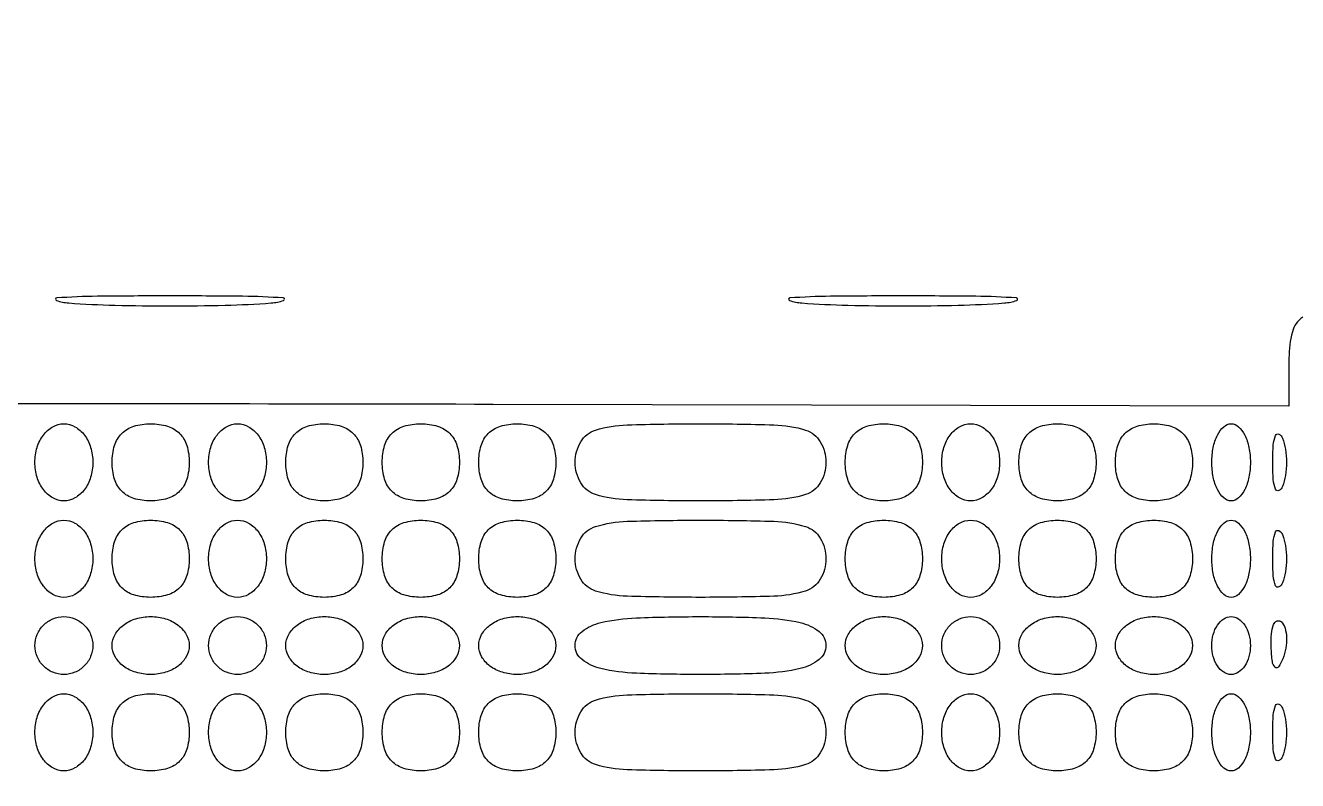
# Model space of a CAD drawing. Extents: x 23 to 255, y 40 to 184.
# Drawn here: x 208.5 to 214.08, y 173.98 to 177.29 of the extents above; entities that cross this region are included whole.
import ezdxf

# ---------------------------------------------------------------- set-up
doc = ezdxf.new("R2010")
doc.units = 0
doc.header["$MEASUREMENT"] = 0

msp = doc.modelspace()

# ---------------------------------------------------------------- linework, layer by layer
msp.add_lwpolyline([(214.098581, 176.012907, 0.18283), (214.052732, 175.948075, 0.063556), (214.038, 175.832647), (214.038, 175.622423), (210.54825, 175.629943, 0.000517), (207.919475, 175.632891, 0.000007), (191.762556, 175.634099, 0.00002), (173.0434, 175.634494, 0.000013), (151.49745, 175.633531)], format="xyb")
for points in [[(208.68705, 176.074829, 0.01099), (208.889252, 176.065144, 0.006471), (209.1312, 176.062012, 0.006471), (209.373148, 176.065144, 0.01099), (209.57535, 176.074829, 0.067956), (209.629546, 176.086129, 0.813012), (209.628093, 176.096774, 0.014551), (209.449687, 176.104047, 0.002911), (209.1312, 176.105901, 0.002911), (208.812713, 176.104047, 0.014551), (208.634307, 176.096774, 0.813012), (208.632854, 176.086129, 0.067956)], [(211.90185, 176.074829, 0.01099), (212.104052, 176.065144, 0.006471), (212.346, 176.062012, 0.006471), (212.587948, 176.065144, 0.01099), (212.79015, 176.074829, 0.067956), (212.844346, 176.086129, 0.813012), (212.842893, 176.096774, 0.014551), (212.664487, 176.104047, 0.002911), (212.346, 176.105901, 0.002911), (212.027513, 176.104047, 0.014551), (211.849107, 176.096774, 0.813012), (211.847654, 176.086129, 0.067956)], [(208.7928, 175.3758, -0.072314), (208.783336, 175.310708, -0.08892), (208.755788, 175.25595, -0.10214), (208.714609, 175.219561, -0.130775), (208.6659, 175.2066, -0.130775), (208.617191, 175.219561, -0.10214), (208.576013, 175.25595, -0.08892), (208.548464, 175.310708, -0.072314), (208.539, 175.3758, -0.072314), (208.548464, 175.440892, -0.08892), (208.576013, 175.49565, -0.10214), (208.617191, 175.532039, -0.130775), (208.6659, 175.545, -0.130775), (208.714609, 175.532039, -0.10214), (208.755788, 175.49565, -0.08892), (208.783336, 175.440892, -0.072314)], [(209.2158, 175.3758, -0.072254), (209.205069, 175.301931, -0.124864), (209.1735, 175.2489, -0.124864), (209.120469, 175.217331, -0.072254), (209.0466, 175.2066, -0.072254), (208.972731, 175.217331, -0.124864), (208.9197, 175.2489, -0.124864), (208.888131, 175.301931, -0.072254), (208.8774, 175.3758, -0.072254), (208.888131, 175.449669, -0.124864), (208.9197, 175.5027, -0.124864), (208.972731, 175.534269, -0.072254), (209.0466, 175.545, -0.072254), (209.120469, 175.534269, -0.124864), (209.1735, 175.5027, -0.124864), (209.205069, 175.449669, -0.072254)], [(209.5542, 175.3758, -0.072314), (209.544736, 175.310708, -0.08892), (209.517188, 175.25595, -0.10214), (209.476009, 175.219561, -0.130775), (209.4273, 175.2066, -0.130775), (209.378591, 175.219561, -0.10214), (209.337413, 175.25595, -0.08892), (209.309864, 175.310708, -0.072314), (209.3004, 175.3758, -0.072314), (209.309864, 175.440892, -0.08892), (209.337413, 175.49565, -0.10214), (209.378591, 175.532039, -0.130775), (209.4273, 175.545, -0.130775), (209.476009, 175.532039, -0.10214), (209.517188, 175.49565, -0.08892), (209.544736, 175.440892, -0.072314)], [(209.9772, 175.3758, -0.072254), (209.966469, 175.301931, -0.124864), (209.9349, 175.2489, -0.124864), (209.881869, 175.217331, -0.072254), (209.808, 175.2066, -0.072254), (209.734131, 175.217331, -0.124864), (209.6811, 175.2489, -0.124864), (209.649531, 175.301931, -0.072254), (209.6388, 175.3758, -0.072254), (209.649531, 175.449669, -0.124864), (209.6811, 175.5027, -0.124864), (209.734131, 175.534269, -0.072254), (209.808, 175.545, -0.072254), (209.881869, 175.534269, -0.124864), (209.9349, 175.5027, -0.124864), (209.966469, 175.449669, -0.072254)], [(210.4002, 175.3758, -0.072254), (210.389469, 175.301931, -0.124864), (210.3579, 175.2489, -0.124864), (210.304869, 175.217331, -0.072254), (210.231, 175.2066, -0.072254), (210.157131, 175.217331, -0.124864), (210.1041, 175.2489, -0.124864), (210.072531, 175.301931, -0.072254), (210.0618, 175.3758, -0.072254), (210.072531, 175.449669, -0.124864), (210.1041, 175.5027, -0.124864), (210.157131, 175.534269, -0.072254), (210.231, 175.545, -0.072254), (210.304869, 175.534269, -0.124864), (210.3579, 175.5027, -0.124864), (210.389469, 175.449669, -0.072254)], [(210.8232, 175.3758, -0.072254), (210.812469, 175.301931, -0.124864), (210.7809, 175.2489, -0.124864), (210.727869, 175.217331, -0.072254), (210.654, 175.2066, -0.072254), (210.580131, 175.217331, -0.124864), (210.5271, 175.2489, -0.124864), (210.495531, 175.301931, -0.072254), (210.4848, 175.3758, -0.072254), (210.495531, 175.449669, -0.124864), (210.5271, 175.5027, -0.124864), (210.580131, 175.534269, -0.072254), (210.654, 175.545, -0.072254), (210.727869, 175.534269, -0.124864), (210.7809, 175.5027, -0.124864), (210.812469, 175.449669, -0.072254)], [(212.0076, 175.3758, -0.134481), (211.982896, 175.285613, -0.186514), (211.917713, 175.234258, -0.067313), (211.77948, 175.211371, -0.007414), (211.4577, 175.2066, -0.007414), (211.13592, 175.211371, -0.067313), (210.997688, 175.234258, -0.186514), (210.932504, 175.285613, -0.134481), (210.9078, 175.3758, -0.134481), (210.932504, 175.465987, -0.186514), (210.997688, 175.517342, -0.067313), (211.13592, 175.540229, -0.007414), (211.4577, 175.545, -0.007414), (211.77948, 175.540229, -0.067313), (211.917713, 175.517342, -0.186514), (211.982896, 175.465987, -0.134481)], [(212.4306, 175.3758, -0.072254), (212.419869, 175.301931, -0.124864), (212.3883, 175.2489, -0.124864), (212.335269, 175.217331, -0.072254), (212.2614, 175.2066, -0.072254), (212.187531, 175.217331, -0.124864), (212.1345, 175.2489, -0.124864), (212.102931, 175.301931, -0.072254), (212.0922, 175.3758, -0.072254), (212.102931, 175.449669, -0.124864), (212.1345, 175.5027, -0.124864), (212.187531, 175.534269, -0.072254), (212.2614, 175.545, -0.072254), (212.335269, 175.534269, -0.124864), (212.3883, 175.5027, -0.124864), (212.419869, 175.449669, -0.072254)], [(212.769, 175.3758, -0.072314), (212.759536, 175.310708, -0.08892), (212.731988, 175.25595, -0.10214), (212.690809, 175.219561, -0.130775), (212.6421, 175.2066, -0.130775), (212.593391, 175.219561, -0.10214), (212.552213, 175.25595, -0.08892), (212.524664, 175.310708, -0.072314), (212.5152, 175.3758, -0.072314), (212.524664, 175.440892, -0.08892), (212.552213, 175.49565, -0.10214), (212.593391, 175.532039, -0.130775), (212.6421, 175.545, -0.130775), (212.690809, 175.532039, -0.10214), (212.731988, 175.49565, -0.08892), (212.759536, 175.440892, -0.072314)], [(213.192, 175.3758, -0.072254), (213.181269, 175.301931, -0.124864), (213.1497, 175.2489, -0.124864), (213.096669, 175.217331, -0.072254), (213.0228, 175.2066, -0.072254), (212.948931, 175.217331, -0.124864), (212.8959, 175.2489, -0.124864), (212.864331, 175.301931, -0.072254), (212.8536, 175.3758, -0.072254), (212.864331, 175.449669, -0.124864), (212.8959, 175.5027, -0.124864), (212.948931, 175.534269, -0.072254), (213.0228, 175.545, -0.072254), (213.096669, 175.534269, -0.124864), (213.1497, 175.5027, -0.124864), (213.181269, 175.449669, -0.072254)], [(213.615, 175.3758, -0.072254), (213.604269, 175.301931, -0.124864), (213.5727, 175.2489, -0.124864), (213.519669, 175.217331, -0.072254), (213.4458, 175.2066, -0.072254), (213.371931, 175.217331, -0.124864), (213.3189, 175.2489, -0.124864), (213.287331, 175.301931, -0.072254), (213.2766, 175.3758, -0.072254), (213.287331, 175.449669, -0.124864), (213.3189, 175.5027, -0.124864), (213.371931, 175.534269, -0.072254), (213.4458, 175.545, -0.072254), (213.519669, 175.534269, -0.124864), (213.5727, 175.5027, -0.124864), (213.604269, 175.449669, -0.072254)], [(213.8688, 175.3758, -0.048028), (213.862566, 175.311046, -0.068025), (213.843949, 175.256303, -0.088204), (213.816507, 175.219415, -0.191087), (213.7842, 175.2066, -0.191087), (213.751893, 175.219415, -0.088204), (213.724451, 175.256303, -0.068025), (213.705834, 175.311046, -0.048028), (213.6996, 175.3758, -0.048028), (213.705834, 175.440554, -0.068025), (213.724451, 175.495297, -0.088204), (213.751893, 175.532185, -0.191087), (213.7842, 175.545, -0.191087), (213.816507, 175.532185, -0.088204), (213.843949, 175.495297, -0.068025), (213.862566, 175.440554, -0.048028)], [(214.009429, 175.27005, -0.174857), (213.993585, 175.252336, -0.447206), (213.979293, 175.257492, -0.078554), (213.969397, 175.300384, -0.017491), (213.966758, 175.3758, -0.017491), (213.969397, 175.451216, -0.078554), (213.979293, 175.494108, -0.447206), (213.993585, 175.499264, -0.174857), (214.009429, 175.48155, -0.057986), (214.022655, 175.433327, -0.037979), (214.027031, 175.3758, -0.037979), (214.022655, 175.318273, -0.057986)], [(208.7928, 174.9528, -0.072314), (208.783336, 174.887708, -0.08892), (208.755788, 174.83295, -0.10214), (208.714609, 174.796561, -0.130775), (208.6659, 174.7836, -0.130775), (208.617191, 174.796561, -0.10214), (208.576013, 174.83295, -0.08892), (208.548464, 174.887708, -0.072314), (208.539, 174.9528, -0.072314), (208.548464, 175.017892, -0.08892), (208.576013, 175.07265, -0.10214), (208.617191, 175.109039, -0.130775), (208.6659, 175.122, -0.130775), (208.714609, 175.109039, -0.10214), (208.755788, 175.07265, -0.08892), (208.783336, 175.017892, -0.072314)], [(209.2158, 174.9528, -0.072254), (209.205069, 174.878931, -0.124864), (209.1735, 174.8259, -0.124864), (209.120469, 174.794331, -0.072254), (209.0466, 174.7836, -0.072254), (208.972731, 174.794331, -0.124864), (208.9197, 174.8259, -0.124864), (208.888131, 174.878931, -0.072254), (208.8774, 174.9528, -0.072254), (208.888131, 175.026669, -0.124864), (208.9197, 175.0797, -0.124864), (208.972731, 175.111269, -0.072254), (209.0466, 175.122, -0.072254), (209.120469, 175.111269, -0.124864), (209.1735, 175.0797, -0.124864), (209.205069, 175.026669, -0.072254)], [(209.5542, 174.9528, -0.072314), (209.544736, 174.887708, -0.08892), (209.517188, 174.83295, -0.10214), (209.476009, 174.796561, -0.130775), (209.4273, 174.7836, -0.130775), (209.378591, 174.796561, -0.10214), (209.337413, 174.83295, -0.08892), (209.309864, 174.887708, -0.072314), (209.3004, 174.9528, -0.072314), (209.309864, 175.017892, -0.08892), (209.337413, 175.07265, -0.10214), (209.378591, 175.109039, -0.130775), (209.4273, 175.122, -0.130775), (209.476009, 175.109039, -0.10214), (209.517188, 175.07265, -0.08892), (209.544736, 175.017892, -0.072314)], [(209.9772, 174.9528, -0.072254), (209.966469, 174.878931, -0.124864), (209.9349, 174.8259, -0.124864), (209.881869, 174.794331, -0.072254), (209.808, 174.7836, -0.072254), (209.734131, 174.794331, -0.124864), (209.6811, 174.8259, -0.124864), (209.649531, 174.878931, -0.072254), (209.6388, 174.9528, -0.072254), (209.649531, 175.026669, -0.124864), (209.6811, 175.0797, -0.124864), (209.734131, 175.111269, -0.072254), (209.808, 175.122, -0.072254), (209.881869, 175.111269, -0.124864), (209.9349, 175.0797, -0.124864), (209.966469, 175.026669, -0.072254)], [(210.4002, 174.9528, -0.072254), (210.389469, 174.878931, -0.124864), (210.3579, 174.8259, -0.124864), (210.304869, 174.794331, -0.072254), (210.231, 174.7836, -0.072254), (210.157131, 174.794331, -0.124864), (210.1041, 174.8259, -0.124864), (210.072531, 174.878931, -0.072254), (210.0618, 174.9528, -0.072254), (210.072531, 175.026669, -0.124864), (210.1041, 175.0797, -0.124864), (210.157131, 175.111269, -0.072254), (210.231, 175.122, -0.072254), (210.304869, 175.111269, -0.124864), (210.3579, 175.0797, -0.124864), (210.389469, 175.026669, -0.072254)], [(210.8232, 174.9528, -0.072254), (210.812469, 174.878931, -0.124864), (210.7809, 174.8259, -0.124864), (210.727869, 174.794331, -0.072254), (210.654, 174.7836, -0.072254), (210.580131, 174.794331, -0.124864), (210.5271, 174.8259, -0.124864), (210.495531, 174.878931, -0.072254), (210.4848, 174.9528, -0.072254), (210.495531, 175.026669, -0.124864), (210.5271, 175.0797, -0.124864), (210.580131, 175.111269, -0.072254), (210.654, 175.122, -0.072254), (210.727869, 175.111269, -0.124864), (210.7809, 175.0797, -0.124864), (210.812469, 175.026669, -0.072254)], [(212.0076, 174.9528, -0.134481), (211.982896, 174.862613, -0.186514), (211.917713, 174.811258, -0.067313), (211.77948, 174.788371, -0.007414), (211.4577, 174.7836, -0.007414), (211.13592, 174.788371, -0.067313), (210.997688, 174.811258, -0.186514), (210.932504, 174.862613, -0.134481), (210.9078, 174.9528, -0.134481), (210.932504, 175.042987, -0.186514), (210.997688, 175.094342, -0.067313), (211.13592, 175.117229, -0.007414), (211.4577, 175.122, -0.007414), (211.77948, 175.117229, -0.067313), (211.917713, 175.094342, -0.186514), (211.982896, 175.042987, -0.134481)], [(212.4306, 174.9528, -0.072254), (212.419869, 174.878931, -0.124864), (212.3883, 174.8259, -0.124864), (212.335269, 174.794331, -0.072254), (212.2614, 174.7836, -0.072254), (212.187531, 174.794331, -0.124864), (212.1345, 174.8259, -0.124864), (212.102931, 174.878931, -0.072254), (212.0922, 174.9528, -0.072254), (212.102931, 175.026669, -0.124864), (212.1345, 175.0797, -0.124864), (212.187531, 175.111269, -0.072254), (212.2614, 175.122, -0.072254), (212.335269, 175.111269, -0.124864), (212.3883, 175.0797, -0.124864), (212.419869, 175.026669, -0.072254)], [(212.769, 174.9528, -0.072314), (212.759536, 174.887708, -0.08892), (212.731988, 174.83295, -0.10214), (212.690809, 174.796561, -0.130775), (212.6421, 174.7836, -0.130775), (212.593391, 174.796561, -0.10214), (212.552213, 174.83295, -0.08892), (212.524664, 174.887708, -0.072314), (212.5152, 174.9528, -0.072314), (212.524664, 175.017892, -0.08892), (212.552213, 175.07265, -0.10214), (212.593391, 175.109039, -0.130775), (212.6421, 175.122, -0.130775), (212.690809, 175.109039, -0.10214), (212.731988, 175.07265, -0.08892), (212.759536, 175.017892, -0.072314)], [(213.192, 174.9528, -0.072254), (213.181269, 174.878931, -0.124864), (213.1497, 174.8259, -0.124864), (213.096669, 174.794331, -0.072254), (213.0228, 174.7836, -0.072254), (212.948931, 174.794331, -0.124864), (212.8959, 174.8259, -0.124864), (212.864331, 174.878931, -0.072254), (212.8536, 174.9528, -0.072254), (212.864331, 175.026669, -0.124864), (212.8959, 175.0797, -0.124864), (212.948931, 175.111269, -0.072254), (213.0228, 175.122, -0.072254), (213.096669, 175.111269, -0.124864), (213.1497, 175.0797, -0.124864), (213.181269, 175.026669, -0.072254)], [(213.615, 174.9528, -0.072254), (213.604269, 174.878931, -0.124864), (213.5727, 174.8259, -0.124864), (213.519669, 174.794331, -0.072254), (213.4458, 174.7836, -0.072254), (213.371931, 174.794331, -0.124864), (213.3189, 174.8259, -0.124864), (213.287331, 174.878931, -0.072254), (213.2766, 174.9528, -0.072254), (213.287331, 175.026669, -0.124864), (213.3189, 175.0797, -0.124864), (213.371931, 175.111269, -0.072254), (213.4458, 175.122, -0.072254), (213.519669, 175.111269, -0.124864), (213.5727, 175.0797, -0.124864), (213.604269, 175.026669, -0.072254)], [(213.8688, 174.9528, -0.048028), (213.862566, 174.888046, -0.068025), (213.843949, 174.833303, -0.088204), (213.816507, 174.796415, -0.191087), (213.7842, 174.7836, -0.191087), (213.751893, 174.796415, -0.088204), (213.724451, 174.833303, -0.068025), (213.705834, 174.888046, -0.048028), (213.6996, 174.9528, -0.048028), (213.705834, 175.017554, -0.068025), (213.724451, 175.072297, -0.088204), (213.751893, 175.109185, -0.191087), (213.7842, 175.122, -0.191087), (213.816507, 175.109185, -0.088204), (213.843949, 175.072297, -0.068025), (213.862566, 175.017554, -0.048028)], [(214.009429, 174.84705, -0.174857), (213.993585, 174.829336, -0.447206), (213.979293, 174.834492, -0.078554), (213.969397, 174.877384, -0.017491), (213.966758, 174.9528, -0.017491), (213.969397, 175.028216, -0.078554), (213.979293, 175.071108, -0.447206), (213.993585, 175.076264, -0.174857), (214.009429, 175.05855, -0.057986), (214.022655, 175.010327, -0.037979), (214.027031, 174.9528, -0.037979), (214.022655, 174.895273, -0.057986)], [(208.7928, 174.5721, -0.099038), (208.783112, 174.52367, -0.097945), (208.755523, 174.482477, -0.097945), (208.71433, 174.454888, -0.099038), (208.6659, 174.4452, -0.099038), (208.61747, 174.454888, -0.097945), (208.576277, 174.482477, -0.097945), (208.548688, 174.52367, -0.099038), (208.539, 174.5721, -0.099038), (208.548688, 174.62053, -0.097945), (208.576277, 174.661723, -0.097945), (208.61747, 174.689312, -0.099038), (208.6659, 174.699, -0.099038), (208.71433, 174.689312, -0.097945), (208.755523, 174.661723, -0.097945), (208.783112, 174.62053, -0.099038)], [(209.2158, 174.5721, -0.130775), (209.202839, 174.523391, -0.10214), (209.16645, 174.482213, -0.08892), (209.111692, 174.454664, -0.072314), (209.0466, 174.4452, -0.072314), (208.981508, 174.454664, -0.08892), (208.92675, 174.482213, -0.10214), (208.890361, 174.523391, -0.130775), (208.8774, 174.5721, -0.130775), (208.890361, 174.620809, -0.10214), (208.92675, 174.661988, -0.08892), (208.981508, 174.689536, -0.072314), (209.0466, 174.699, -0.072314), (209.111692, 174.689536, -0.08892), (209.16645, 174.661988, -0.10214), (209.202839, 174.620809, -0.130775)], [(209.5542, 174.5721, -0.099038), (209.544512, 174.52367, -0.097945), (209.516923, 174.482477, -0.097945), (209.47573, 174.454888, -0.099038), (209.4273, 174.4452, -0.099038), (209.37887, 174.454888, -0.097945), (209.337677, 174.482477, -0.097945), (209.310088, 174.52367, -0.099038), (209.3004, 174.5721, -0.099038), (209.310088, 174.62053, -0.097945), (209.337677, 174.661723, -0.097945), (209.37887, 174.689312, -0.099038), (209.4273, 174.699, -0.099038), (209.47573, 174.689312, -0.097945), (209.516923, 174.661723, -0.097945), (209.544512, 174.62053, -0.099038)], [(209.9772, 174.5721, -0.130775), (209.964239, 174.523391, -0.10214), (209.92785, 174.482213, -0.08892), (209.873092, 174.454664, -0.072314), (209.808, 174.4452, -0.072314), (209.742908, 174.454664, -0.08892), (209.68815, 174.482213, -0.10214), (209.651761, 174.523391, -0.130775), (209.6388, 174.5721, -0.130775), (209.651761, 174.620809, -0.10214), (209.68815, 174.661988, -0.08892), (209.742908, 174.689536, -0.072314), (209.808, 174.699, -0.072314), (209.873092, 174.689536, -0.08892), (209.92785, 174.661988, -0.10214), (209.964239, 174.620809, -0.130775)], [(210.4002, 174.5721, -0.130775), (210.387239, 174.523391, -0.10214), (210.35085, 174.482213, -0.08892), (210.296092, 174.454664, -0.072314), (210.231, 174.4452, -0.072314), (210.165908, 174.454664, -0.08892), (210.11115, 174.482213, -0.10214), (210.074761, 174.523391, -0.130775), (210.0618, 174.5721, -0.130775), (210.074761, 174.620809, -0.10214), (210.11115, 174.661988, -0.08892), (210.165908, 174.689536, -0.072314), (210.231, 174.699, -0.072314), (210.296092, 174.689536, -0.08892), (210.35085, 174.661988, -0.10214), (210.387239, 174.620809, -0.130775)], [(210.8232, 174.5721, -0.130775), (210.810239, 174.523391, -0.10214), (210.77385, 174.482213, -0.08892), (210.719092, 174.454664, -0.072314), (210.654, 174.4452, -0.072314), (210.588908, 174.454664, -0.08892), (210.53415, 174.482213, -0.10214), (210.497761, 174.523391, -0.130775), (210.4848, 174.5721, -0.130775), (210.497761, 174.620809, -0.10214), (210.53415, 174.661988, -0.08892), (210.588908, 174.689536, -0.072314), (210.654, 174.699, -0.072314), (210.719092, 174.689536, -0.08892), (210.77385, 174.661988, -0.10214), (210.810239, 174.620809, -0.130775)], [(212.0076, 174.5721, -0.232029), (211.97732, 174.510363, -0.108427), (211.8948, 174.471231, -0.047315), (211.738943, 174.450499, -0.00942), (211.4577, 174.4452, -0.00942), (211.176457, 174.450499, -0.047315), (211.0206, 174.471231, -0.108427), (210.93808, 174.510363, -0.232029), (210.9078, 174.5721, -0.232029), (210.93808, 174.633837, -0.108427), (211.0206, 174.672969, -0.047315), (211.176457, 174.693701, -0.00942), (211.4577, 174.699, -0.00942), (211.738943, 174.693701, -0.047315), (211.8948, 174.672969, -0.108427), (211.97732, 174.633837, -0.232029)], [(212.4306, 174.5721, -0.130775), (212.417639, 174.523391, -0.10214), (212.38125, 174.482213, -0.08892), (212.326492, 174.454664, -0.072314), (212.2614, 174.4452, -0.072314), (212.196308, 174.454664, -0.08892), (212.14155, 174.482213, -0.10214), (212.105161, 174.523391, -0.130775), (212.0922, 174.5721, -0.130775), (212.105161, 174.620809, -0.10214), (212.14155, 174.661988, -0.08892), (212.196308, 174.689536, -0.072314), (212.2614, 174.699, -0.072314), (212.326492, 174.689536, -0.08892), (212.38125, 174.661988, -0.10214), (212.417639, 174.620809, -0.130775)], [(212.769, 174.5721, -0.099038), (212.759312, 174.52367, -0.097945), (212.731723, 174.482477, -0.097945), (212.69053, 174.454888, -0.099038), (212.6421, 174.4452, -0.099038), (212.59367, 174.454888, -0.097945), (212.552477, 174.482477, -0.097945), (212.524888, 174.52367, -0.099038), (212.5152, 174.5721, -0.099038), (212.524888, 174.62053, -0.097945), (212.552477, 174.661723, -0.097945), (212.59367, 174.689312, -0.099038), (212.6421, 174.699, -0.099038), (212.69053, 174.689312, -0.097945), (212.731723, 174.661723, -0.097945), (212.759312, 174.62053, -0.099038)], [(213.192, 174.5721, -0.130775), (213.179039, 174.523391, -0.10214), (213.14265, 174.482213, -0.08892), (213.087892, 174.454664, -0.072314), (213.0228, 174.4452, -0.072314), (212.957708, 174.454664, -0.08892), (212.90295, 174.482213, -0.10214), (212.866561, 174.523391, -0.130775), (212.8536, 174.5721, -0.130775), (212.866561, 174.620809, -0.10214), (212.90295, 174.661988, -0.08892), (212.957708, 174.689536, -0.072314), (213.0228, 174.699, -0.072314), (213.087892, 174.689536, -0.08892), (213.14265, 174.661988, -0.10214), (213.179039, 174.620809, -0.130775)], [(213.615, 174.5721, -0.130775), (213.602039, 174.523391, -0.10214), (213.56565, 174.482213, -0.08892), (213.510892, 174.454664, -0.072314), (213.4458, 174.4452, -0.072314), (213.380708, 174.454664, -0.08892), (213.32595, 174.482213, -0.10214), (213.289561, 174.523391, -0.130775), (213.2766, 174.5721, -0.130775), (213.289561, 174.620809, -0.10214), (213.32595, 174.661988, -0.08892), (213.380708, 174.689536, -0.072314), (213.4458, 174.699, -0.072314), (213.510892, 174.689536, -0.08892), (213.56565, 174.661988, -0.10214), (213.602039, 174.620809, -0.130775)], [(213.8688, 174.5721, -0.064853), (213.862481, 174.523586, -0.082425), (213.843949, 174.482477, -0.098894), (213.816463, 174.454977, -0.148195), (213.7842, 174.4452, -0.148195), (213.751937, 174.454977, -0.098894), (213.724451, 174.482477, -0.082425), (213.705919, 174.523586, -0.064853), (213.6996, 174.5721, -0.064853), (213.705919, 174.620614, -0.082425), (213.724451, 174.661723, -0.098894), (213.751937, 174.689223, -0.148195), (213.7842, 174.699, -0.148195), (213.816463, 174.689223, -0.098894), (213.843949, 174.661723, -0.082425), (213.862481, 174.620614, -0.064853)], [(214.011191, 174.513938, -0.054073), (213.992448, 174.478687, -0.470617), (213.97703, 174.477228, -0.168741), (213.965074, 174.501911, -0.018894), (213.960079, 174.56505, -0.028489), (213.961009, 174.623947, -0.077125), (213.970376, 174.664554, -0.208169), (213.985997, 174.679997, -0.296942), (214.004513, 174.676088, -0.126455), (214.020861, 174.648429, -0.060344), (214.027558, 174.607372, -0.05415), (214.024392, 174.560203, -0.051402)], [(208.7928, 174.1914, -0.072314), (208.783336, 174.126308, -0.08892), (208.755788, 174.07155, -0.10214), (208.714609, 174.035161, -0.130775), (208.6659, 174.0222, -0.130775), (208.617191, 174.035161, -0.10214), (208.576013, 174.07155, -0.08892), (208.548464, 174.126308, -0.072314), (208.539, 174.1914, -0.072314), (208.548464, 174.256492, -0.08892), (208.576013, 174.31125, -0.10214), (208.617191, 174.347639, -0.130775), (208.6659, 174.3606, -0.130775), (208.714609, 174.347639, -0.10214), (208.755788, 174.31125, -0.08892), (208.783336, 174.256492, -0.072314)], [(209.2158, 174.1914, -0.072254), (209.205069, 174.117531, -0.124864), (209.1735, 174.0645, -0.124864), (209.120469, 174.032931, -0.072254), (209.0466, 174.0222, -0.072254), (208.972731, 174.032931, -0.124864), (208.9197, 174.0645, -0.124864), (208.888131, 174.117531, -0.072254), (208.8774, 174.1914, -0.072254), (208.888131, 174.265269, -0.124864), (208.9197, 174.3183, -0.124864), (208.972731, 174.349869, -0.072254), (209.0466, 174.3606, -0.072254), (209.120469, 174.349869, -0.124864), (209.1735, 174.3183, -0.124864), (209.205069, 174.265269, -0.072254)], [(209.5542, 174.1914, -0.072314), (209.544736, 174.126308, -0.08892), (209.517188, 174.07155, -0.10214), (209.476009, 174.035161, -0.130775), (209.4273, 174.0222, -0.130775), (209.378591, 174.035161, -0.10214), (209.337413, 174.07155, -0.08892), (209.309864, 174.126308, -0.072314), (209.3004, 174.1914, -0.072314), (209.309864, 174.256492, -0.08892), (209.337413, 174.31125, -0.10214), (209.378591, 174.347639, -0.130775), (209.4273, 174.3606, -0.130775), (209.476009, 174.347639, -0.10214), (209.517188, 174.31125, -0.08892), (209.544736, 174.256492, -0.072314)], [(209.9772, 174.1914, -0.072254), (209.966469, 174.117531, -0.124864), (209.9349, 174.0645, -0.124864), (209.881869, 174.032931, -0.072254), (209.808, 174.0222, -0.072254), (209.734131, 174.032931, -0.124864), (209.6811, 174.0645, -0.124864), (209.649531, 174.117531, -0.072254), (209.6388, 174.1914, -0.072254), (209.649531, 174.265269, -0.124864), (209.6811, 174.3183, -0.124864), (209.734131, 174.349869, -0.072254), (209.808, 174.3606, -0.072254), (209.881869, 174.349869, -0.124864), (209.9349, 174.3183, -0.124864), (209.966469, 174.265269, -0.072254)], [(210.4002, 174.1914, -0.072254), (210.389469, 174.117531, -0.124864), (210.3579, 174.0645, -0.124864), (210.304869, 174.032931, -0.072254), (210.231, 174.0222, -0.072254), (210.157131, 174.032931, -0.124864), (210.1041, 174.0645, -0.124864), (210.072531, 174.117531, -0.072254), (210.0618, 174.1914, -0.072254), (210.072531, 174.265269, -0.124864), (210.1041, 174.3183, -0.124864), (210.157131, 174.349869, -0.072254), (210.231, 174.3606, -0.072254), (210.304869, 174.349869, -0.124864), (210.3579, 174.3183, -0.124864), (210.389469, 174.265269, -0.072254)], [(210.8232, 174.1914, -0.072254), (210.812469, 174.117531, -0.124864), (210.7809, 174.0645, -0.124864), (210.727869, 174.032931, -0.072254), (210.654, 174.0222, -0.072254), (210.580131, 174.032931, -0.124864), (210.5271, 174.0645, -0.124864), (210.495531, 174.117531, -0.072254), (210.4848, 174.1914, -0.072254), (210.495531, 174.265269, -0.124864), (210.5271, 174.3183, -0.124864), (210.580131, 174.349869, -0.072254), (210.654, 174.3606, -0.072254), (210.727869, 174.349869, -0.124864), (210.7809, 174.3183, -0.124864), (210.812469, 174.265269, -0.072254)], [(212.0076, 174.1914, -0.134481), (211.982896, 174.101213, -0.186514), (211.917713, 174.049858, -0.067313), (211.77948, 174.026971, -0.007414), (211.4577, 174.0222, -0.007414), (211.13592, 174.026971, -0.067313), (210.997688, 174.049858, -0.186514), (210.932504, 174.101213, -0.134481), (210.9078, 174.1914, -0.134481), (210.932504, 174.281587, -0.186514), (210.997688, 174.332942, -0.067313), (211.13592, 174.355829, -0.007414), (211.4577, 174.3606, -0.007414), (211.77948, 174.355829, -0.067313), (211.917713, 174.332942, -0.186514), (211.982896, 174.281587, -0.134481)], [(212.4306, 174.1914, -0.072254), (212.419869, 174.117531, -0.124864), (212.3883, 174.0645, -0.124864), (212.335269, 174.032931, -0.072254), (212.2614, 174.0222, -0.072254), (212.187531, 174.032931, -0.124864), (212.1345, 174.0645, -0.124864), (212.102931, 174.117531, -0.072254), (212.0922, 174.1914, -0.072254), (212.102931, 174.265269, -0.124864), (212.1345, 174.3183, -0.124864), (212.187531, 174.349869, -0.072254), (212.2614, 174.3606, -0.072254), (212.335269, 174.349869, -0.124864), (212.3883, 174.3183, -0.124864), (212.419869, 174.265269, -0.072254)], [(212.769, 174.1914, -0.072314), (212.759536, 174.126308, -0.08892), (212.731988, 174.07155, -0.10214), (212.690809, 174.035161, -0.130775), (212.6421, 174.0222, -0.130775), (212.593391, 174.035161, -0.10214), (212.552213, 174.07155, -0.08892), (212.524664, 174.126308, -0.072314), (212.5152, 174.1914, -0.072314), (212.524664, 174.256492, -0.08892), (212.552213, 174.31125, -0.10214), (212.593391, 174.347639, -0.130775), (212.6421, 174.3606, -0.130775), (212.690809, 174.347639, -0.10214), (212.731988, 174.31125, -0.08892), (212.759536, 174.256492, -0.072314)], [(213.192, 174.1914, -0.072254), (213.181269, 174.117531, -0.124864), (213.1497, 174.0645, -0.124864), (213.096669, 174.032931, -0.072254), (213.0228, 174.0222, -0.072254), (212.948931, 174.032931, -0.124864), (212.8959, 174.0645, -0.124864), (212.864331, 174.117531, -0.072254), (212.8536, 174.1914, -0.072254), (212.864331, 174.265269, -0.124864), (212.8959, 174.3183, -0.124864), (212.948931, 174.349869, -0.072254), (213.0228, 174.3606, -0.072254), (213.096669, 174.349869, -0.124864), (213.1497, 174.3183, -0.124864), (213.181269, 174.265269, -0.072254)], [(213.615, 174.1914, -0.072254), (213.604269, 174.117531, -0.124864), (213.5727, 174.0645, -0.124864), (213.519669, 174.032931, -0.072254), (213.4458, 174.0222, -0.072254), (213.371931, 174.032931, -0.124864), (213.3189, 174.0645, -0.124864), (213.287331, 174.117531, -0.072254), (213.2766, 174.1914, -0.072254), (213.287331, 174.265269, -0.124864), (213.3189, 174.3183, -0.124864), (213.371931, 174.349869, -0.072254), (213.4458, 174.3606, -0.072254), (213.519669, 174.349869, -0.124864), (213.5727, 174.3183, -0.124864), (213.604269, 174.265269, -0.072254)], [(213.8688, 174.1914, -0.048028), (213.862566, 174.126646, -0.068025), (213.843949, 174.071902, -0.088204), (213.816507, 174.035015, -0.191087), (213.7842, 174.0222, -0.191087), (213.751893, 174.035015, -0.088204), (213.724451, 174.071902, -0.068025), (213.705834, 174.126646, -0.048028), (213.6996, 174.1914, -0.048028), (213.705834, 174.256154, -0.068025), (213.724451, 174.310897, -0.088204), (213.751893, 174.347785, -0.191087), (213.7842, 174.3606, -0.191087), (213.816507, 174.347785, -0.088204), (213.843949, 174.310897, -0.068025), (213.862566, 174.256154, -0.048028)], [(214.009429, 174.08565, -0.174857), (213.993585, 174.067936, -0.447206), (213.979293, 174.073092, -0.078554), (213.969397, 174.115984, -0.017491), (213.966758, 174.1914, -0.017491), (213.969397, 174.266816, -0.078554), (213.979293, 174.309708, -0.447206), (213.993585, 174.314864, -0.174857), (214.009429, 174.29715, -0.057986), (214.022655, 174.248927, -0.037979), (214.027031, 174.1914, -0.037979), (214.022655, 174.133873, -0.057986)]]:
    msp.add_lwpolyline(points, format="xyb", close=True)

doc.saveas('drawing.dxf')
